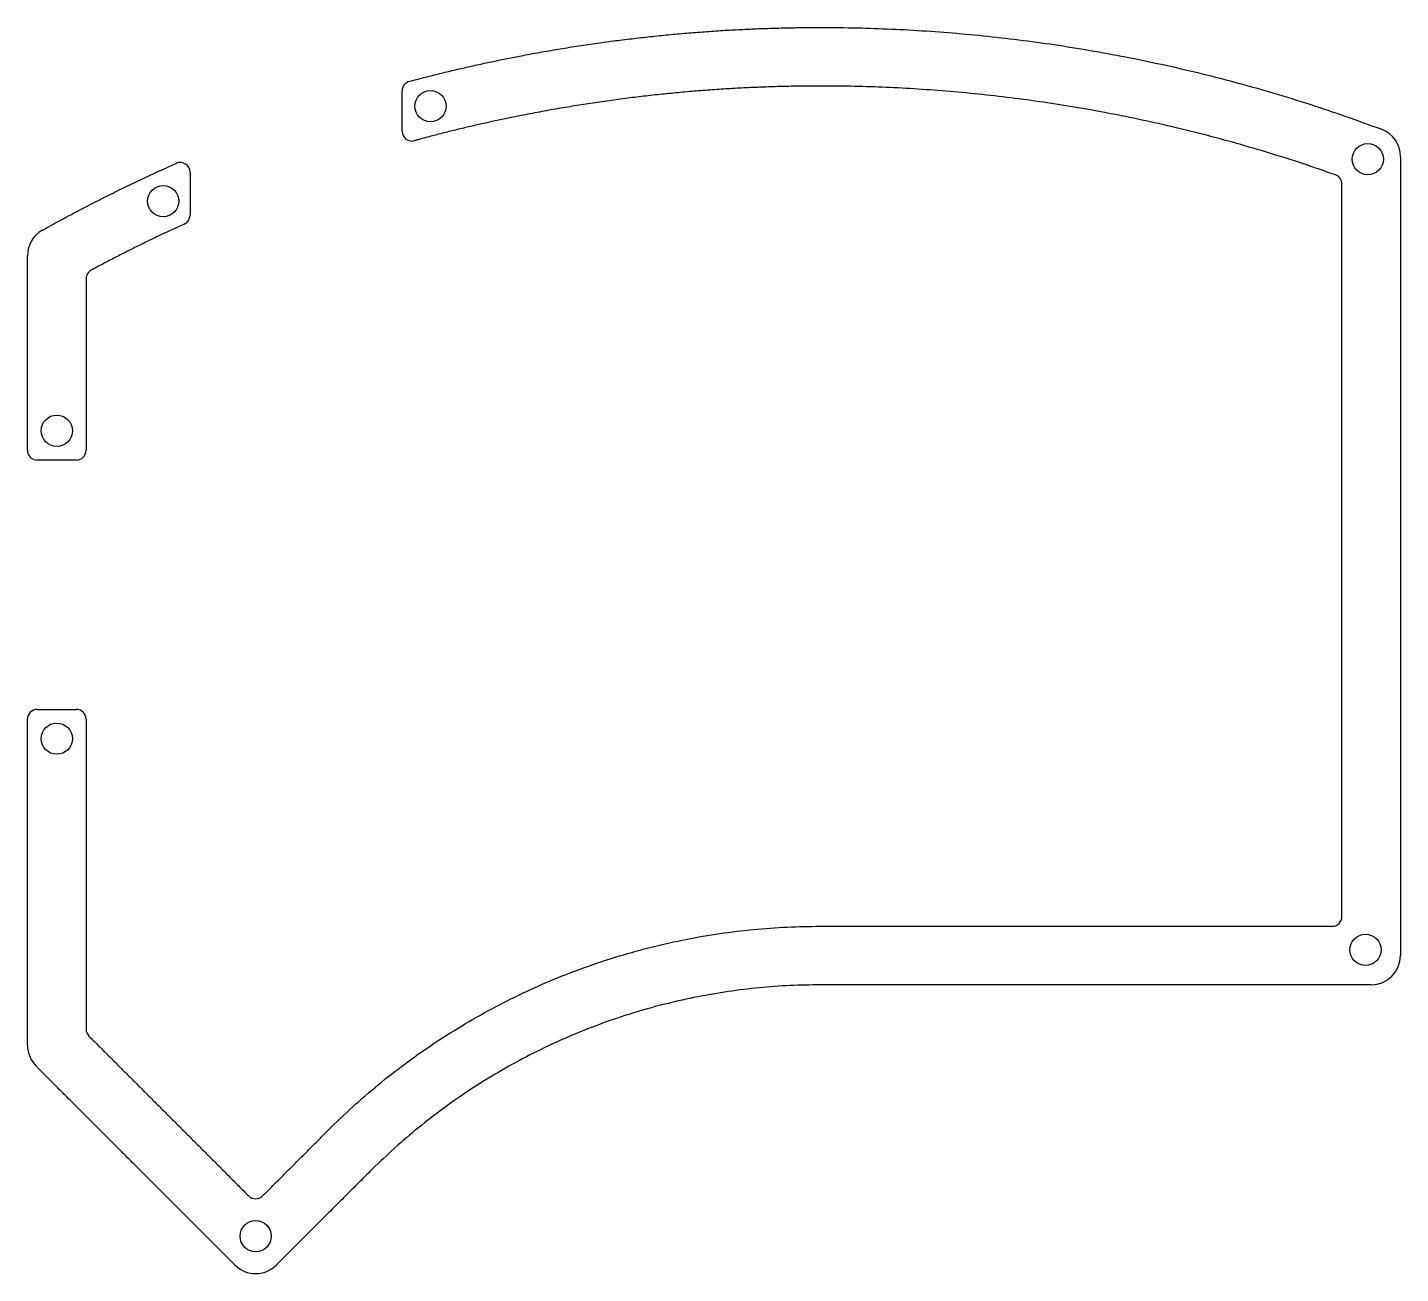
# Model space of a CAD drawing. Header units: millimetres. Extents: x -81 to 59, y 36 to 163.
import ezdxf

# ---------------------------------------------------------------- set-up
doc = ezdxf.new("R2010")
doc.units = ezdxf.units.MM
doc.header["$MEASUREMENT"] = 0
doc.layers.add('no kerf$Mid', color=18, linetype='Continuous', true_color=0x000000)

msp = doc.modelspace()

# ---------------------------------------------------------------- linework, layer by layer
at = {"layer": 'no kerf$Mid'}
for points in [[(-42.86, 152.71), (-42.86, 156.87)], [(-64.58, 148.52), (-64.58, 144.13)], [(-76.23, 119.05), (-80.23, 119.05)], [(-80.23, 93.51), (-76.23, 93.51)], [(-81.23, 67.23), (-81.23, 92.51)], [(-75.23, 92.51), (-75.23, 67.35)]]:
    msp.add_lwpolyline(points, dxfattribs=at)
for centre in [(-39.96, 155.29), (56.03, 149.86), (-67.33, 145.56), (-78.23, 122.05), (-78.23, 90.51), (55.8, 68.89), (-57.86, 39.56)]:
    msp.add_circle(centre, 1.6, dxfattribs=at)
for centre, radius, start, end in [((-41.86, 156.86), 1, 104.9427, 179.351), ((-41.86, 152.72), 1, 180.5019, 285.3293), ((56.39, 150.11), 3, 360, 69.4116), ((-65.58, 148.52), 1, 0, 113.8248), ((52.39, 147.31), 1, 0, 70.4235), ((-65.58, 144.13), 1, 294.4652, 0.0001), ((-78.23, 139.97), 3, 119.2002, 180), ((-74.23, 137.61), 1, 164.5859, 180), ((-74.23, 137.61), 1, 149.1719, 164.5859), ((-74.23, 137.61), 1, 118.3438, 149.1719), ((-80.23, 120.05), 1, 180, 270), ((-76.23, 120.05), 1, 270, 0), ((-80.23, 92.51), 1, 90, 180), ((-76.23, 92.51), 1, 360, 90), ((52.39, 72.3), 1, 270, 0), ((56.39, 68.3), 3, 270, 360), ((0, 61.62), 3.68, 90.00000145355664, 90.00001889623881), ((-74.23, 60.76), 1, 180, 225), ((-78.23, 59.1), 3, 180, 225), ((-57.86, 44.39), 1, 225, 315), ((-57.86, 38.73), 3, 225, 315)]:
    msp.add_arc(centre, radius, start, end, dxfattribs=at)
for points, weights, knots in [([(-30.46, 160.49), (-15.36, 163.35), (0, 163.35), (29.67, 163.35), (57.44, 152.92)], [1.04886305478, 1.08016831358, 1.12224713338, 1.04372543133, 1.00271930225], [19.882169, 19.882169, 19.882169, 52.729862, 52.729862, 114.025706, 114.025706, 114.025706]), ([(52.72, 148.25), (27.15, 157.35), (0, 157.35), (-15.37, 157.35), (-30.46, 154.37)], [1.00663960101, 1.04740020747, 1.12224713338, 1.07859702268, 1.04654009983], [301.093571, 301.093571, 301.093571, 359.520787, 359.520787, 393.595058, 393.595058, 393.595058])]:
    msp.add_rational_spline(points, weights, degree=2, knots=knots, dxfattribs=at)
for points, weights in [([(-42.12, 157.83), (-36.34, 159.37), (-30.46, 160.49)], [1.02694710688, 1.03715110714, 1.04886303985]), ([(-30.46, 154.37), (-35.92, 153.3), (-41.29, 151.84)], [1.04654009983, 1.03539813655, 1.02565667179]), ([(-41.29, 151.84), (-41.44, 151.79), (-41.6, 151.75)], [1.02565667179, 1.02537818633, 1.02510084543]), ([(-79.69, 142.59), (-73, 146.33), (-65.98, 149.43)], [0.976341348201, 0.982743138269, 0.991367007156]), ([(-65.17, 143.22), (-70.01, 141.02), (-74.7, 138.49)], [0.989329032361, 0.983298045296, 0.978424278462]), ([(-50.42, 50.42), (-29.53, 71.3), (0, 71.3)], [0.974907251519, 0.900696891162, 0.974907180747]), ([(0, 65.3), (-27.05, 65.3), (-46.17, 46.17)], [0.974907179102, 0.900696891984, 0.974907251519])]:
    msp.add_rational_spline(points, weights, degree=2, dxfattribs=at)
for points in [[(59.39, 150.11), (59.39, 109.2), (59.39, 68.3)], [(53.39, 72.3), (53.39, 109.81), (53.39, 147.31)], [(-81.23, 120.05), (-81.23, 130.01), (-81.23, 139.97)], [(-75.23, 137.61), (-75.23, 128.83), (-75.23, 120.05)], [(0, 71.3), (26.19, 71.3), (52.39, 71.3)], [(-81.23, 65.02), (-81.23, 66.13), (-81.23, 67.23)], [(-75.23, 67.35), (-75.23, 66.19), (-75.23, 65.02)], [(-81.23, 59.1), (-81.23, 62.06), (-81.23, 65.02)], [(-75.23, 65.02), (-75.23, 62.89), (-75.23, 60.76)], [(56.39, 65.3), (28.19, 65.3), (0, 65.3)], [(-74.94, 60.05), (-66.75, 51.87), (-58.57, 43.68)], [(-59.98, 36.61), (-70.17, 46.8), (-80.35, 56.98)], [(-57.15, 43.68), (-53.78, 47.05), (-50.42, 50.42)], [(-46.17, 46.17), (-50.96, 41.39), (-55.74, 36.61)]]:
    msp.add_open_spline(points, degree=2, dxfattribs=at)

doc.saveas('drawing.dxf')
